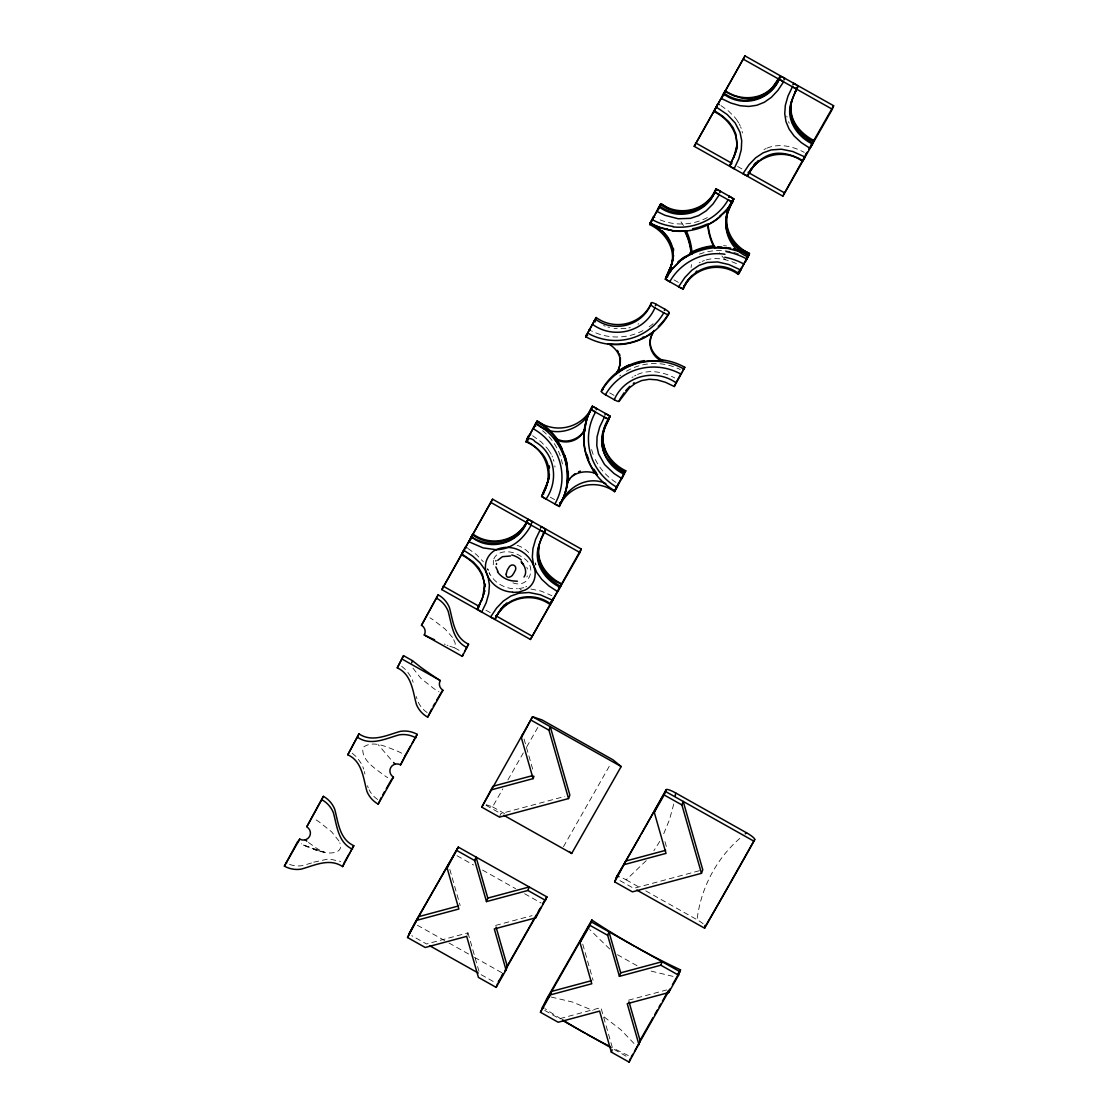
<?xml version="1.0" encoding="UTF-8"?>
<svg xmlns="http://www.w3.org/2000/svg" width="1118" height="1118" viewBox="0 0 1118 1118"><rect width="100%" height="100%" fill="white"/><g stroke="black" fill="none" stroke-linecap="round" stroke-linejoin="round"><path stroke-width="0.75" stroke-dasharray="5 3.75" d="M703.138 923.761A10.174 1.845 29.7 0 0 697.059 919.723C700.804 887.79 716.876 857.548 741.569 836.893M493.387 560.328L493.276 564.814M673.749 804.066L669.43 819.871L663.449 834.391M499.48 817.118L500.78 813.611L564.786 796.421M467.114 935.193L467.981 932.859L426.545 943.983L411.773 935.682M493.821 558.93C497.328 550.741 508.257 550.517 515.398 553.494A28.579 28.09 20.4 0 1 522.651 557.575C537.954 565.387 529.988 589.27 512.785 582.813M449.841 646.204L454.746 647.881L455.068 647.21L455.208 643.213L453.125 638.406M486.232 804.722L492.577 806.875L502.807 788.889M507.935 779.889L523.294 752.917M526.704 746.922L537.8 727.441M563.472 846.731L610.4 764.307M659.774 841.379L653.862 850.742M646.19 860.692L626.164 879.852A10.174 1.845 29.7 0 0 620.434 877.113M632.061 377.451L633.054 376.822M638.741 323.703L637.987 324.164M634.591 375.928L635.904 375.229M699.183 262.786L700.245 262.241M764.013 149.519L765.956 148.582M525.74 586.88L526.676 586.433M637.539 374.474C649.558 369.052 663.533 372.014 674.783 377.94M702.146 261.36L704.382 260.494M766.934 148.163C779.134 143.034 793.025 146.304 804.247 152.355M311.475 863.012L302.503 865.625A25.421 24.987 20.4 0 1 289.576 864.424M313.781 862.174L328.832 858.876L340.655 861.461M523.783 587.663L517.396 588.906M630.314 327.504L628.875 327.909M706.101 259.949C717.211 256.693 729.09 259.767 739.11 264.952M495.609 925.438L532.07 915.642M699.407 870.712L633.724 888.349L618.953 880.048M628.54 1000.177L666.663 989.947M520.191 589.703L521.24 589.493M625.968 328.496L614.075 328.426M530.924 589.032L541.098 591.101L551.845 595.656M401.655 753.197A113.142 111.213 20.4 0 0 397.938 751.366C387.415 747.383 372.979 739.445 362.903 747.551C361.1 760.338 375.41 768.555 384.243 775.431A113.142 111.213 20.4 0 0 387.722 777.653M673.008 976.377L650.355 970.927M551.23 997.046L572.262 1001.98L593.029 1010.504M317.33 850.532L313.669 849.345L321.397 851.581M320.74 851.441C327.504 854.18 344.302 854.404 339.858 842.902M609.478 327.462L607.871 327.015M316.757 850.337L302.042 844.383L309.448 847.765M605.215 326.149L603.636 325.562M447.102 645.142L448.025 645.505M637.008 965.714L617.415 954.702M737.573 166.47L742.771 169.391M674.014 279.905L678.444 282.393M609.673 392.893L614.103 395.395M550.294 497.203L554.724 499.69M485.953 610.204L491.179 613.139M454.746 647.881L460.658 651.193M626.164 879.852L639.734 887.496M645.771 890.878L697.059 919.723M492.577 806.875L504.637 813.652M486.009 805.295L500.78 813.611M457.024 855.731L473.543 865.025M482.557 870.083L515.608 888.67M524.621 893.729L541.14 903.023M417.433 925.271L447.479 942.153M448.975 943.005L473.012 956.519M474.507 957.357L503.044 973.401M481.201 974.714L494.491 982.191M544.718 1010.42L559.489 1018.736L600.911 1007.597L612.664 1048.628M614.131 1049.453L627.422 1056.929M468.037 548.561L476.52 554.654L483.353 561.795M532.615 435.699L541.182 441.931L547.527 448.584M720.956 105.581L728.433 110.962L734.75 117.236M604.153 1016.947L620.742 1029.65L635.611 1045.148M401.669 666.272L406.547 670.465L411.256 677.368M352.184 753.197L357.061 757.389L361.771 764.293M308.47 842.483L318.448 849.512L324.667 852.279L304.962 845.613A113.142 111.213 20.4 0 1 301.245 843.783M609.715 949.014L589.675 929.519M390.629 759.22L378.233 744.7M735.085 117.656L736.077 118.927M547.89 449.045L550.349 452.734M736.399 119.36L738.719 122.98M452.483 637.4L445.16 629.113L433.421 620.001A113.142 111.213 20.4 0 0 429.927 617.779M338.936 840.96L331.557 831.75L318.658 821.548A113.142 111.213 20.4 0 0 315.178 819.326M550.643 453.251L551.216 454.299M739.236 123.93L740.172 125.859M412.947 668.117L420.829 678.305L433.728 688.506A113.142 111.213 20.4 0 0 439.011 691.804M789.182 123.176L788.539 121.708M552.012 455.92L552.488 457.01M487.714 568.992L488.259 570.292M526.774 567.259L527.472 569.034M740.591 126.837L741.178 128.346M535.941 564.506L535.396 562.997M367.487 785.716L368.227 787.841M412.304 679.786L413.143 682.218M362.819 766.696L363.657 769.128M488.119 570.166L487.811 569.216M553.424 459.54L553.927 461.245M664.972 841.672L666.859 848.227M524.062 739.026L533.454 771.853M582.757 944.151L593.085 980.248M449.827 869.413L460.155 905.51M467.981 932.859L479.72 973.89M489.572 574.191L489.139 572.682A28.886 28.397 20.4 0 0 517.368 588.669M416.357 696.584L416.972 698.792M535.578 564.045L535.857 565.065M787.03 117.138L786.779 116.09M742.1 131.421L742.464 132.986M364.342 771.588L364.915 774.033M554.821 465.885L554.947 467.058M377.66 799.496A25.421 24.987 20.4 0 1 369.136 789.881M427.146 712.571A25.421 24.987 20.4 0 1 417.713 700.93M445.23 644.415A91.732 16.658 29.7 0 1 444.279 644.024M628.288 1055.518A137.849 25.043 29.7 0 1 612.776 1047.943M561.236 1019.043A137.849 25.043 29.7 0 1 545.025 1008.702M487.825 569.216A19.886 19.551 20.4 0 1 487.7 568.796M527.416 575.882A7.77 7.253 -24 0 1 526.844 576.944M517.131 545.304A28.104 27.615 20.4 0 1 529.499 553.382M535.131 562.997A28.104 27.615 20.4 0 1 535.466 564.073M542.565 430.682A55.914 54.964 20.4 0 1 562.396 463.998M616.004 482.431A55.914 54.964 20.4 0 1 595.265 459.358M593.127 454.341A55.914 54.964 20.4 0 1 591.17 447.815M653.108 323.745A55.914 54.964 20.4 0 1 648.803 327.057M642.99 330.593A55.914 54.964 20.4 0 1 591.534 330.97M619.721 375.928A55.914 54.964 20.4 0 1 620.783 375.089M626.429 371.274A55.914 54.964 20.4 0 1 680.261 369.569M725.233 259.753A61.029 59.981 20.4 0 1 719.461 252.738M723.486 245.681A61.029 59.981 20.4 0 1 726.504 245.974M681.002 221.797A61.029 59.981 20.4 0 1 683.475 225.598M691.525 264.589A61.029 59.981 20.4 0 1 691.036 267.551M699.365 254.149A55.914 54.964 20.4 0 1 740.871 254.862M707.317 217.591A55.914 54.964 20.4 0 1 657.091 218.569"/><path stroke-width="1.5" d="M485.212 586.643L485.282 584.169M791.195 106.084C789.49 121.317 801.215 133.908 813.82 140.491M496.448 564.45L496.546 563.5M549.469 474.465L548.463 479.943M584.462 431.073A61.029 59.995 20.4 0 1 584.616 429.605C580.48 439.025 564.646 445.509 554.486 437.264L554.318 438.494M597.599 474.367C588.096 469.42 571.731 471.419 567.119 483.004A61.029 59.995 20.4 0 0 554.402 438.605L554.388 438.577M584.672 429.158L584.253 430.528A61.029 59.995 20.4 0 0 596.956 474.996L597.18 475.29M641.145 834.224A137.849 4.011 -60.7 0 0 666.118 789.727A10.174 1.845 29.7 0 1 675.649 792.941L675.202 796.114M483.703 593.099C487.658 576.706 475.527 561.809 461.608 554.849L462.908 551.342M538.359 548.183L538.051 559.307L540.008 566.141L546.185 575.532L552.46 581.206L560.453 586.419L557.658 591.646L548.91 585.93L541.755 579.348L536.71 572.374L533.607 564.967L532.336 557.071L532.951 548.589L535.592 539.365L540.05 530.114A5.087 0.922 29.7 0 0 544.801 531.721L542.216 536.892M539.337 545.542C535.382 561.935 547.513 576.832 561.432 583.792L560.132 587.299C544.382 579.907 532.266 561.697 539.323 544.242M673.595 255.463L672.1 263.233L665.322 279.262L683.042 289.227C692.098 267.663 719.615 260.676 738.285 274.385L749.493 253.493C733.003 245.988 721.306 226.549 729.146 208.87M790.747 104.882L790.119 112.415L792.41 122.854L798.573 132.231L804.848 137.919L812.842 143.132L810.047 148.345L801.313 142.629L794.143 136.047L789.112 129.073L785.996 121.68L784.738 113.784L785.339 105.302L787.98 96.078L792.438 86.813A5.087 0.922 29.7 0 0 797.19 88.434L794.94 92.71M411.731 662.764L412.388 660.64L403.528 655.651L397.267 667.851C411.704 674.475 412.752 691.134 416.413 704.438A25.421 24.987 20.4 0 0 427.677 717.197L443.035 690.225A7.197 7.071 20.4 0 1 440.268 680.555A91.732 16.658 29.7 0 1 420.745 667.222L412.388 660.64M619.4 366.76C622.754 357.341 616.214 347.754 607.996 343.687M651.109 337.245C647.783 346.664 654.212 356.209 662.541 360.317L661.8 361.254A61.029 59.995 20.4 0 0 616.87 373.286L619.037 367.99M482.738 597.04L484.667 584.686L482.375 574.261L478.7 567.888L473.291 561.977L461.916 554.039L464.082 550.503L472.83 556.219L479.985 562.815L484.988 569.733L488.133 577.181L489.404 585.077L488.79 593.56L486.148 602.784L481.69 612.049A5.087 0.922 29.7 0 1 477.596 608.681L479.846 604.391M483.717 594.413L484.681 590.472M484.695 590.905L481.355 601.093M547.107 484.136C550.908 473.543 549.022 460.979 541.224 452.636C537.492 448.36 532.909 444.922 528.059 442.015C522.917 437.669 532.559 437.222 535.033 441.666C555.255 453.167 558.902 480.712 546.031 499.047A5.087 0.922 29.7 0 1 541.923 495.679C554.444 477.33 547.736 450.33 525.949 441.862L537.143 420.969C555.814 434.678 583.344 427.691 592.386 406.127L610.121 416.092L606.557 423.89M549.343 476.589L545.682 488.091L541.601 496.56L559.321 506.524C568.377 484.96 595.894 477.987 614.565 491.682L625.773 470.79C610.344 463.481 598.256 445.914 604.628 428.613M540.301 541.615C534.083 557.141 542.985 574.317 556.89 582.115C560.593 583.289 562.102 584.351 559.629 586.978M670.548 267.719C677.438 250.222 665.517 231.971 649.67 224.55L660.864 203.672C679.534 217.367 707.065 210.394 716.107 188.83L733.841 198.794C718.93 218.373 727.371 246.84 749.186 254.303A61.001 59.953 20.4 0 0 738.257 249.566M735.141 153.739C741.514 136.438 729.425 118.871 713.997 111.562M736.441 150.231L737.405 146.29M791.712 100.941C784.654 118.396 796.771 136.606 812.52 143.998M791.404 103.135L792.369 99.195M792.69 98.314C785.661 115.811 797.735 133.95 813.499 141.371L812.842 143.132M548.337 480.433L542.579 493.932A5.087 0.922 29.6 0 1 543.767 493.932M671.191 265.791C677.298 249.999 667.879 232.879 653.737 225.263M585.636 336.742L596.201 317.47L585.664 336.756M659.368 208.549L658.39 208.004L660.542 204.468M733.743 157.806L736.958 145.102L735.965 134.328L733.142 127.718L728.601 121.582L722.326 115.895L714.332 110.682L717.784 103.708L719.377 104.631M724.226 93.297C742.897 107.007 770.414 100.033 779.47 78.456A5.087 0.922 29.7 0 0 783.578 81.824L777.876 90.39L771.294 97.392L764.279 102.283L756.816 105.274L748.836 106.434L740.228 105.735L730.865 103.024L721.431 98.524L724.897 91.48L733.492 95.673L741.625 98.091L749.27 98.803L759.807 96.665L766.221 93.101L772.147 87.819L780.448 75.828C773.265 99.446 743.666 109.005 723.905 94.178M628.721 365.069A61.001 59.953 20.4 0 0 601.973 389.623L601.316 391.37A5.087 0.922 29.7 0 0 605.411 394.738L614.271 399.727A5.087 0.922 29.7 0 0 619.037 401.348L629.532 387.722L635.234 383.446L641.76 380.525L649.334 379.268L657.021 379.854L665.434 382.286L674.28 386.507L675.23 384.117M674.336 386.521L684.831 367.291A61.001 59.953 20.4 0 0 659.327 359.605M813.499 141.371L812.241 143.3M604.88 415.044L605.69 413.604A5.087 0.922 29.7 0 1 609.785 416.972C595.265 435.88 605.104 463.215 625.214 471.894C621.79 474.004 616.256 467.156 612.678 464.725C608.583 460.868 605.187 456.144 603.454 450.764C599.877 439.905 603.65 428.25 609.142 418.719A5.087 0.922 29.7 0 1 604.377 417.112L599.681 427.034L597.082 436.789L596.774 445.593L598.577 453.964L604.545 464.529L614.02 473.515L621.985 478.644L624.347 473.166M670.884 266.755L673.05 257.182L672.673 248.573M671.289 265.609L665.839 277.851M618.659 368.968L620.266 363.629L620.378 357.564M728.195 211.456C720.593 229.12 732.542 248.056 748.711 255.603M539.002 545.109L541.699 537.548M606.026 424.56C595.293 443.119 605.649 466.15 624.459 474.298M736.119 151.112L729.649 166.261L730.962 162.753M791.39 101.822L795.918 90.083M728.447 210.785L728.964 209.346M670.632 267.523L666.104 277.152A61.015 59.981 20.4 0 1 670.716 270.235L672.77 267.719M299.596 839.38L299.75 839.143A7.197 7.071 20.4 0 0 309.518 836.53A7.197 7.071 20.4 0 0 306.751 826.859L323.423 796.351A25.421 24.987 20.4 0 1 334.673 809.125C338.307 822.443 339.383 839.087 353.805 845.711L342.611 866.604C329.405 857.716 314.549 865.43 301.189 869.133A25.421 24.987 20.4 0 1 284.377 866.129L297.556 841.784M306.961 826.412L323.423 796.351M347.782 754.776L358.99 733.883C372.196 742.771 387.052 735.057 400.398 731.354A25.421 24.987 20.4 0 1 417.21 734.358L400.551 764.852A7.197 7.071 20.4 0 0 390.783 767.465A7.197 7.071 20.4 0 0 393.55 777.136L378.177 804.135A25.421 24.987 20.4 0 1 366.914 791.362C363.28 778.044 362.204 761.4 347.782 754.776L358.99 733.883M397.267 667.851L403.528 655.651M421.5 625.311L438.172 594.804A25.421 24.987 20.4 0 1 449.436 607.577C453.069 620.895 454.146 637.539 468.568 644.164L462.307 656.364L424.267 634.982A7.197 7.071 20.4 0 0 421.5 625.311L421.556 625.172M441.82 589.619L492.605 499.201L581.234 549.022L579.921 552.53L530.435 639.454L441.82 589.619L492.605 499.201M342.611 866.604L344.526 862.006M378.177 804.135L381.182 797.651M525.949 441.862L537.143 420.969A61.029 59.981 20.4 0 1 557.281 439.108M427.663 717.211L431.52 709.231M478.574 606.04L477.26 609.548L482.333 598.465M462.307 656.364L463.173 654.03M526.746 522.637L528.059 519.129C519.004 540.693 491.487 547.666 472.816 533.957L469.029 541.811L483.13 547.904L496.378 549.735A34.337 33.75 20.4 0 0 508.117 547.345C518.347 543.292 525.879 534.516 531.176 525.125A5.087 0.922 29.7 0 1 527.081 521.757C518.808 543.991 489.279 551.705 471.642 537.003C488.217 547.834 514.518 545.78 524.538 525.893M496.294 616.018L494.981 619.526C504.036 597.948 531.553 590.975 550.238 604.684L551.537 601.177M541.601 496.56L546.981 484.583M650.466 222.454A61.015 59.981 20.4 0 0 651.389 222.957L650.452 222.454L653.443 216.696M649.67 224.55L660.864 203.672A61.029 59.981 20.4 0 1 668.466 208.703M544.48 532.601L545.78 529.094L544.27 531.944M535.746 424.491L533.37 428.823A55.914 54.964 20.4 0 1 554.877 504.022A5.087 0.922 29.7 0 0 559.643 505.643A61.001 59.953 20.4 0 0 536.165 423.61C553.703 439.905 585.301 430.067 592.386 406.127A61.029 59.981 20.4 0 0 584.77 431.716M567.064 483.451L567.483 482.026A61.029 59.995 20.4 0 0 554.766 437.627L554.752 437.599M559.321 506.524L560.621 503.016A61.029 59.981 20.4 0 0 568.349 472.928M694.208 146.332L744.993 55.9L833.623 105.735L832.323 109.243L782.824 196.153L694.208 146.332L744.993 55.9M616.521 373.566L618.072 370.254M407.525 937.527L414.429 923.58L458.31 847.095L546.94 896.929L535.732 917.822L494.296 928.946L506.049 969.977L496.14 987.362L478.42 977.398L466.681 936.367L425.245 947.491L407.525 937.527L418.719 916.634L458.506 905.957M595.559 319.287C614.537 333.471 643.437 325.394 651.459 302.698A5.087 0.922 29.7 0 1 656.21 304.32L665.07 309.295A5.087 0.922 29.7 0 1 669.179 312.663L668.522 314.424A61.001 59.953 20.4 0 1 585.664 336.658L585.79 336.588M530.435 639.454L581.234 549.022M619.037 401.348L619.693 399.587M665.322 279.262L670.716 267.286M417.419 920.142L458.855 909.018L447.116 867.987L448.416 864.48M447.116 867.987L458.31 847.095L408.825 934.019M651.473 336.029L653.988 330.439L653.331 331.655A61.029 59.995 20.4 0 1 608.416 343.743L608.36 343.743M568.531 798.573L548.966 730.194L550.266 726.686L569.845 795.066L568.531 798.573L499.48 817.118L481.76 807.154L532.545 716.722L542.062 719.95L612.957 759.807L621.175 766.543L571.675 853.467L503.799 815.301M481.76 807.154L492.954 786.261L532.727 775.571M691.148 253.94L691.385 253.311A61.015 59.981 20.4 0 0 682.679 258.607M659.564 207.165C679.325 222.007 708.924 212.434 716.107 188.83A61.029 59.981 20.4 0 0 712.278 196.936M683.042 289.227L684.356 285.719M708.043 224.047L707.806 224.676A60.987 59.478 11.4 0 0 717.882 218.248M486.47 901.597L474.731 860.567L476.044 857.073L487.783 898.089L486.47 901.597L527.906 890.473L545.626 900.437M491.654 789.769L533.09 778.631L521.351 737.614L522.651 734.107M614.565 491.682L616.13 487.867M521.351 737.614L532.545 716.722L621.175 766.543M714.626 247.064L714.388 247.693A60.987 60.19 26.2 0 1 726.448 248.21M533.09 778.631L533.957 776.297M738.285 274.385L749.493 253.493A61.029 59.981 20.4 0 0 741.234 249.621M782.824 196.153L803.898 158.127M527.906 890.473L529.219 886.965L487.783 898.089M496.14 987.362L497.454 983.854M506.049 969.977L507.348 966.469L496.071 927.088M535.732 917.822L536.598 915.488M540.455 1012.265L546.632 999.017L591.939 919.918L589.941 925.355L580.046 942.74L591.785 983.756L550.349 994.88L540.455 1012.265L558.175 1022.243L599.611 1011.105L611.35 1052.136L629.085 1062.1L640.279 1041.207L629.015 1001.826M550.349 994.88L551.663 991.386L591.436 980.696M580.046 942.74L581.346 939.232M701.475 873.312L681.896 804.932L683.21 801.424L702.775 869.804L701.475 873.312L632.411 891.857L614.69 881.892L616.647 876.624A137.849 4.011 -60.7 0 0 640.307 835.705M614.69 881.892L625.884 861L665.671 850.323M619.414 976.335L607.675 935.319L608.975 931.811L620.714 972.828L619.414 976.335L660.836 965.211L678.57 975.175L668.676 992.56L627.24 1003.685L638.979 1044.715M624.585 864.507L666.021 853.383L654.282 812.353L655.581 808.845M654.282 812.353L664.176 794.968L666.132 789.713M611.35 1052.136L612.217 1049.802M660.836 965.211L662.149 961.704L620.714 972.828M629.085 1062.1L630.384 1058.592M668.676 992.56L669.975 989.053L634.507 1051.353M678.57 975.175L680.555 969.739L679.199 971.766M636.729 890.04L704.62 928.206L705.262 926.459A10.174 1.845 29.7 0 0 704.885 925.466M704.62 928.206L754.762 839.534A10.174 1.845 29.7 0 0 746.545 832.798L675.649 792.941M728.894 209.555L729.327 208.409M729.076 209.094L729.523 207.934M462.586 552.222L465.381 546.995L466.989 547.918M551.216 602.057L552.376 599.765M615.543 489.055L615.976 488.161M748.515 256.12L745.706 261.346M729.257 208.619L729.719 207.459M652.8 332.773C646.358 343.044 651.375 356.53 662.177 361.31M729.453 208.158L729.914 206.998M729.649 207.682L730.11 206.537M482.655 597.585L478.238 606.92A5.087 0.922 29.7 0 1 479.147 606.85M541.364 538.429L543.516 533.384M540.385 541.056L542.537 536.011M604.726 428.068L610.121 416.092M735.043 154.298L730.627 163.633A5.087 0.922 29.7 0 1 731.829 163.633M792.788 97.769L798.168 85.793L794.605 93.591M729.858 207.221L730.32 206.061M730.068 206.76L730.529 205.6M730.278 206.299L730.739 205.153M421.584 625.116L438.172 594.804M730.487 205.838L730.962 204.692M803.786 158.351C803.535 162.32 800.712 159.217 798.573 158.239C792.327 155.276 785.535 153.18 778.561 153.25C764.782 153.292 753.909 163.927 747.704 175.344A5.087 0.922 29.7 0 1 742.953 173.737L749.018 164.695L755.642 157.82L763.189 152.789L771.28 149.91L781.468 149.211L792.774 151.503L805.1 157.037L803.004 160.531M730.697 205.391L733.059 200.905M730.92 204.929L731.857 202.875M731.368 204.021L732.094 202.428M400.551 764.852L400.761 764.446A43.392 1.258 -60.7 0 0 405.163 755.53M732.234 161.09L729.984 165.38A5.087 0.922 29.7 0 0 734.093 168.748L738.76 158.924L741.276 149.742L741.723 140.714L740.046 132.357L735.085 122.868L727.133 114.469L716.47 107.216L714.388 110.696M543.194 534.25L545.458 529.974A5.087 0.922 29.7 0 0 541.35 526.606L540.469 528.185M731.843 203.127L732.332 201.967M740.228 269.857L739.264 271.758L738.355 271.241M804.359 157.233L805.002 156.059M499.844 979.368L498.251 982.359L503.226 973.708M501.451 976.391L503.044 973.401M732.08 202.679L733.31 200.192A61.015 59.981 20.4 0 1 729.635 205.866M616.507 487.168L617.178 485.925M675.887 382.859L676.558 381.629M792.858 84.898L793.738 83.305A5.087 0.922 29.7 0 1 797.847 86.673M732.318 202.232L732.807 201.338A5.087 0.922 29.6 0 1 728.097 199.815C717.504 219.016 694.502 229.372 673.022 226.87M740.661 269.047L741.374 267.761M552.837 598.927L553.55 597.641M617.653 485.058L618.352 483.828M677.033 380.763L681.854 372.28M806.399 153.529L805.463 155.192L807.168 152.188M284.377 866.143L299.75 839.143M497.72 560.328L502.443 556.68L510.577 555.967M345.155 860.93L348.858 854.404M349.487 853.313L350.102 852.237M350.717 851.147L353.805 845.711M382.873 794.674L384.564 791.684M386.269 788.707L391.356 779.777M405.345 755.195L410.432 746.265M412.137 743.288L417.224 734.344M433.211 706.255L434.902 703.278M436.607 700.301L441.903 691.441M464.543 651.235L465.158 650.145M465.773 649.055L466.402 647.965M466.709 647.434L468.568 644.164M616.703 486.735L625.773 470.79M808.873 149.183L833.623 105.735M505.629 968.873L536.612 914.454M538.331 911.422L540.064 908.403M504.875 970.815L536.193 915.81M537.045 914.314L541.168 907.075M542.817 904.169L546.94 896.929L542.635 903.861M541.755 1008.757L591.254 921.847L679.87 971.668L672.449 984.706M615.99 878.385L665.476 791.46L754.105 841.295M640.083 1040.341L652.982 1017.673M654.715 1014.655L657.286 1010.113M659.019 1007.094L660.738 1004.062M662.457 1001.043L668.48 990.464M631.209 1057.139L632.858 1054.246M652.143 220.204L649.991 223.684L651.081 223.67M811.347 144.837L812.017 143.677M623.299 475.136L624.179 473.599M682.679 370.841L683.35 369.681M651.459 302.698C642.403 324.248 614.872 331.235 596.201 317.54M656.21 304.32L655.386 305.745M650.802 304.459A5.087 0.922 29.7 0 0 654.91 307.827C644.681 331.934 613.712 339.634 592.75 324.513M614.271 399.727C624.501 375.62 655.469 367.92 676.432 383.041M559.405 587.355L558.427 587.83M747.467 257.07L748.822 254.792A61.015 59.981 20.4 0 0 741.318 251.27L737.251 249.817M684.537 285.691L684.02 286.585A5.087 0.922 29.7 0 0 683.671 285.915M619.945 399.154L624.096 392.781M683.573 369.303L684.775 367.347M677.997 973.778L678.43 973.065M719.712 192.743L720.551 191.318A5.087 0.922 29.7 0 0 715.786 189.711C706.814 211.456 679.171 218.248 660.486 204.524M783.97 79.895L784.878 78.33A5.087 0.922 29.7 0 0 780.126 76.709M684.803 285.258L686.718 282.211M531.26 523.699L532.489 521.617A5.087 0.922 29.7 0 0 527.724 520.01C518.682 541.573 491.151 548.547 472.481 534.837C472.034 535.843 469.239 538.317 471.419 538.904M748.683 172.717L751.226 168.58M560.621 503.016C568.321 486.372 588.264 475.429 605.872 483.577M584.309 430.151C579.278 441.848 564.059 445.369 554.137 438.27M731.396 203.867L724.855 212.294L719.475 216.626M687.011 281.792L689.093 278.913M777.918 79.965C767.842 99.236 742.212 102.772 725.205 90.67M753.546 165.757L747.383 176.225C756.425 154.661 783.956 147.688 802.626 161.383M686.885 281.582L688.66 279.109M501.479 608.178L495.959 616.884A5.087 0.922 29.7 0 0 495.889 616.549M498.502 612.762L503.016 606.864M524.021 577.028C527.528 572.332 524.845 565.806 521.365 561.893L523.434 564.66L521.268 561.823M568.824 480.265L570.292 478.266M391.901 779.036L393.256 777.331M670.465 270.919L671.541 269.564M728.447 207.808L719.992 216.193M442.141 691.134L442.742 690.407M689.401 278.522L690.03 277.739M625.661 390.769L629.811 386.311M671.68 269.396L681.002 260.326A60.987 60.274 33.6 0 1 691.12 253.884A60.931 60.12 5.3 0 0 684.607 231.119A60.987 59.645 15.9 0 1 672.463 230.657L657.831 226.772M690.351 277.348L690.994 276.579M753.881 164.877L755.726 162.697M754.482 164.667L758.27 160.573M502.415 607.088L504.26 604.894M724.869 91.466L722.731 95.016L723.807 95.603M691.329 276.216L692 275.475M504.903 604.824L506.845 602.923M571.815 476.52L575.057 473.683M677.969 263.135L671.303 270.123L665.643 278.382A5.087 0.922 29.6 0 0 669.752 281.75C680.387 262.562 703.18 250.809 724.981 254.275M678.165 262.255C690.966 252.333 709.189 245.275 726.365 248.489M678.416 262.031L680.988 259.879M720.663 216.347L717.924 218.317M719.489 217.06L718.72 217.703M696.053 271.632L696.863 271.003M745.287 833.804L746.545 832.798M616.884 372.587L617.234 372.308A61.029 59.995 20.4 0 1 644.22 360.611M718.413 218.22C705.528 228.352 688.52 232.81 672.295 230.895M633.333 383.376L634.172 382.789M578.579 471.754L580.424 471.139M517.382 581.234L513.176 580.955A21.997 21.997 0 0 1 497.44 571.773M512.631 592.428L518.696 592.121L525.013 590.108A19.383 19.048 20.4 0 0 530.114 586.489A17.944 17.65 20.4 0 0 534.879 577.126L535.173 574.372A21.955 21.577 20.4 0 0 534.935 570.585L533.985 566.616M662.541 360.317L662.08 360.262A61.029 59.995 20.4 0 0 659.103 359.954M726.462 248.112L741.08 251.955M548.016 996.571L549.623 996.795M728.042 247.665L730.711 248.14M666.915 228.827L666.118 228.631M733.31 248.713L734.889 249.118M592.917 472.187L595.223 473.166M357.69 737.391C370.896 746.279 385.738 738.565 399.098 734.861A25.421 24.987 20.4 0 1 415.91 737.866M595.531 321.816L594.063 321.006M743.694 59.408L832.323 109.243M695.508 142.825L731.563 163.088M748.082 172.382L784.137 192.645M714.807 192.338L732.528 202.302M654.91 307.827L663.771 312.802A5.087 0.922 29.7 0 0 668.522 314.424M591.087 409.635L608.807 419.599M491.305 502.709L579.921 552.53M443.119 586.111L479.175 606.389M495.693 615.669L531.735 635.946M531.246 720.23L548.966 730.194M664.176 794.968L681.896 804.932M402.228 659.159L440.268 680.555M457.01 850.602L474.731 860.567M589.941 925.355L607.675 935.319M429.591 945.688L478.211 973.023M562.522 1020.441L611.141 1047.776M530.701 434.553C529.429 433.532 525.39 439.388 528.269 440.003M651.976 224.187L653.289 224.998M748.194 257C724.911 247.567 719.042 218.248 733.841 198.794A61.029 59.981 20.4 0 1 731.465 202.61M467.254 647.671C452.832 641.047 451.784 624.389 448.108 611.099A25.421 24.987 20.4 0 0 436.858 598.326M352.505 849.219C338.069 842.595 337.035 825.936 333.36 812.646A25.421 24.987 20.4 0 0 322.11 799.873M656.559 226.283L657.817 227.192M658.222 227.499L659.047 228.128M569.341 851.539L571.675 853.467M305.2 839.842L306.849 841.183M662.177 230.797L665.741 234.501M393.564 762.49L395.087 764.153M587.607 927.032L588.627 928.275M666.398 235.297L667.027 236.108M667.334 236.513L667.921 237.351M668.215 237.785L669.025 239.084M617.332 350.339L618.436 352.058M497.929 571.424L495.875 566.952M669.542 239.965L670.255 241.334M670.688 242.257L671.275 243.668M671.457 244.157L672.463 247.567M619.316 353.833L619.959 355.664M486.176 571.494L486.498 572.709A24.233 23.813 20.4 0 0 487.825 576.189M549.245 465.843L549.511 467.869M673.371 248.168L673.595 250.558M434.553 639.803A91.732 16.658 29.7 0 1 424.253 634.954M286.627 863.124A25.421 24.987 20.4 0 1 285.691 862.621M299.54 839.478A43.392 1.258 -60.7 0 1 297.751 841.449M616.647 876.624A10.174 1.845 29.7 0 1 619.037 876.638M754.734 839.562A137.849 4.011 -60.7 0 1 729.761 884.045M728.922 885.526A137.849 4.011 -60.7 0 1 705.304 926.389M680.485 969.865A137.849 25.043 29.7 0 1 636.296 947.212M634.8 946.373A137.849 25.043 29.7 0 1 591.953 920.1M585.301 1033.298A137.849 25.043 29.7 0 1 562.647 1019.909M543.739 1007.849A137.849 25.043 29.7 0 1 542.468 1007.011M609.869 1046.448A137.849 25.043 29.7 0 1 586.81 1034.136M496.35 549.679A24.764 24.344 20.4 0 1 508.117 547.373M508.103 547.415A28.076 27.601 20.4 0 1 533.859 566.644M485.897 571.466A20.082 19.733 20.4 0 1 496.28 549.553M512.631 592.107A28.621 28.132 20.4 0 1 487.755 576.231M495.819 560.998A8.525 8.133 72.8 0 1 495.987 560.523M511.792 554.975A19.313 15.68 22.6 0 1 521.337 560.034M596.411 472.83A61.029 59.995 20.4 0 1 593.854 469.169M588.697 459.302A61.029 59.995 20.4 0 1 586.936 454.425M567.93 471.405A61.001 59.953 20.4 0 1 560.286 503.883M561.991 448.542A61.001 59.953 20.4 0 0 536.808 421.849L534.67 425.315A55.914 54.964 20.4 0 1 535.843 426.014M564.828 455.417A61.001 59.953 20.4 0 1 567.315 465.507M559.517 502.779A5.087 0.922 29.7 0 1 560.3 503.897M584.616 430.626A61.001 59.953 20.4 0 1 592.079 407.008A5.087 0.922 29.7 0 1 596.816 408.615A55.914 54.964 20.4 0 0 596.187 409.803M643.577 336.965A61.029 59.995 20.4 0 1 642.235 337.608M663.757 312.802A55.914 54.964 20.4 0 1 587.816 333.192M669.165 312.663A61.001 59.953 20.4 0 1 658.306 326.47M587.621 335.624A61.001 59.953 20.4 0 1 586.321 334.911M665.056 309.295A55.914 54.964 20.4 0 1 664.385 310.455M590.318 330.341A55.914 54.964 20.4 0 1 589.116 329.684M605.425 394.752A55.914 54.964 20.4 0 1 681.365 374.348M601.33 391.384A61.001 59.953 20.4 0 1 684.174 369.136M601.959 389.623A5.087 0.922 29.7 0 1 603.161 389.623M686.424 281.736A61.029 59.981 20.4 0 1 685.068 284.405M686.326 230.923A61.029 59.981 20.4 0 1 692.028 254.135M666.621 275.755A61.029 59.981 20.4 0 1 671.639 268.306M689.904 252.947A61.029 59.981 20.4 0 1 714.374 245.708M732.863 200.793A60.638 59.198 63.1 0 1 728.321 207.71M741.318 251.34A60.638 58.667 24.2 0 1 749.032 255.03M717.546 246.952A61.015 59.981 20.4 0 1 721.948 247.036M666.16 278.019A60.638 58.681 -15.2 0 1 670.786 271.157M657.901 226.577A60.638 60.232 12.1 0 1 650.285 222.985M685.222 231.133A61.029 59.995 20.4 0 1 691.357 253.101M714.192 247.567A60.931 59.492 31.6 0 1 707.75 224.872M714.528 246.882A61.029 59.995 20.4 0 1 708.057 224.243M672.142 268.194A61.001 59.953 20.4 0 0 666.314 276.635A5.087 0.922 29.7 0 1 667.823 276.733M678.249 261.836A61.001 59.953 20.4 0 1 685.264 256.413M690.393 253.395A61.001 59.953 20.4 0 1 714.668 246.561M728.712 197.453A55.914 54.964 20.4 0 0 729.397 196.293A5.087 0.922 29.7 0 1 733.506 199.675A61.001 59.953 20.4 0 1 729.481 205.796M654.645 217.353A55.914 54.964 20.4 0 1 653.457 216.696M673.064 226.409A54.433 53.552 38.4 0 1 652.437 219.687M706.744 224.215A61.001 59.953 20.4 0 1 692.573 228.785M672.337 230.49A59.603 58.779 39.2 0 1 650.257 223.209M726.071 251.606A59.603 51.442 26.4 0 1 746.824 259.055M724.744 257.238A54.433 46.551 26.6 0 1 744.099 264.155M506.174 574.177C505.671 579.292 512.002 577.265 513.218 574.065A14.241 14.003 20.4 0 0 514.657 571.536C518.584 565.918 511.303 561.865 508.522 568.098A14.241 14.003 20.4 0 0 507.083 570.613L506.174 574.177M738.621 273.505C720.076 259.32 692.321 266.489 683.377 288.346A5.087 0.922 29.7 0 1 678.612 286.725L684.915 277.418L691.86 270.221L699.071 265.371L707.205 262.464L717.518 261.933L728.852 264.547L740.759 270.039L738.621 273.589M550.559 603.804L552.711 600.338L540.371 594.804L529.08 592.498L518.878 593.211L510.8 596.076L503.254 601.121L496.63 607.996L490.55 617.024A5.087 0.922 29.7 0 0 495.316 618.645C504.372 597.082 531.889 590.094 550.559 603.804M614.9 490.816L617.038 487.336A55.914 54.964 20.4 0 1 595.531 412.137A5.087 0.922 29.7 0 1 591.408 408.755A61.001 59.953 20.4 0 0 614.9 490.802M659.886 206.299L657.091 211.512L665.154 215.369L678.249 218.765L690.393 218.359L698.554 215.648L706.185 210.813L713.018 203.965L719.237 194.825A5.087 0.922 29.7 0 1 715.129 191.457C706.017 212.769 678.514 219.449 659.886 206.299"/></g></svg>
